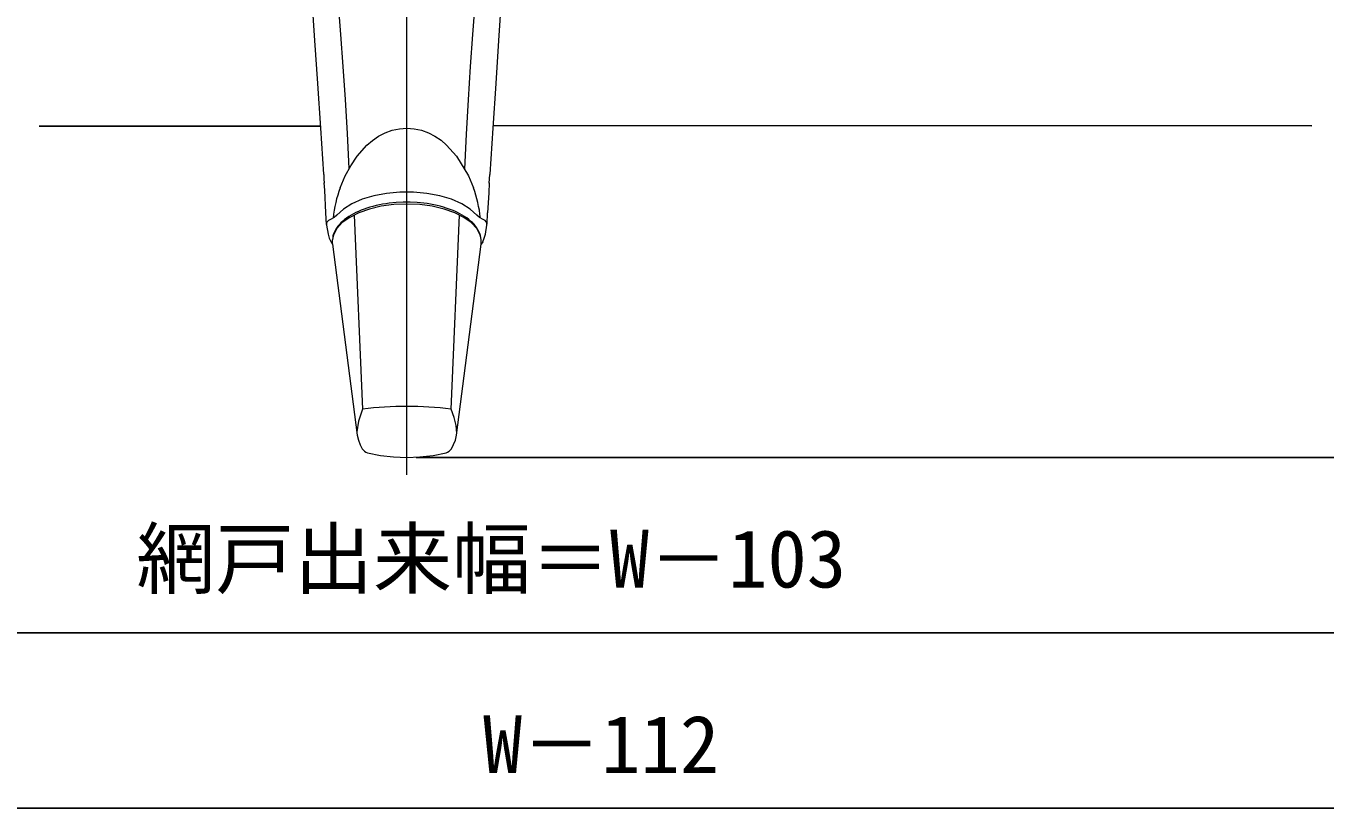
# Model space of a CAD drawing. Units: millimetres, scale not verified. Extents: x -525 to 525, y -783 to 778.
# Drawn here: x -95.4 to 52.7, y -527.5 to -438.3 of the extents above; entities that cross this region are included whole.
import ezdxf
from ezdxf.enums import TextEntityAlignment as Align

# ---------------------------------------------------------------- set-up
doc = ezdxf.new("R2010")
doc.units = ezdxf.units.MM
doc.header["$LTSCALE"] = 4
doc.layers.add('0-5_YKK_13', color=4, linetype='Continuous', lineweight=18)
doc.layers.add('0-7_YKK_D', color=6, linetype='Continuous')
doc.layers.add('0-9_YSS_K', color=3, linetype='Continuous')
doc.styles.add('ＭＳ ゴシック', font='')
doc.styles.get('ＭＳ ゴシック').set_extended_font_data('MS Gothic')

msp = doc.modelspace()

# ---------------------------------------------------------------- linework, layer by layer
at = {"layer": '0-5_YKK_13'}
for p, q in [((-51.99, -489.512), (-51.99, -346.7)), ((-59.503, -439.244), (-59.766, -435.808)), ((-44.225, -435.808), (-44.488, -439.244)), ((-46.339, -453.121), (-44.965, -455.385)), ((-61.47, -455.22), (-61.468, -455.201)), ((-61.409, -456.21), (-61.409, -456.201)), ((-59.605, -456.764), (-59.026, -455.385)), ((-44.965, -455.385), (-44.386, -456.764)), ((-42.523, -455.201), (-42.521, -455.22)), ((-61.143, -460.94), (-61.216, -459.591)), ((-58.006, -459.882), (-57.046, -482.013)), ((-46.946, -482.013), (-45.985, -459.882)), ((-42.843, -460.898), (-42.773, -459.601)), ((-61.143, -460.94), (-61.138, -461.004)), ((-61.138, -461.004), (-60.956, -462.045)), ((-43.035, -462.045), (-42.853, -461.004)), ((-42.853, -461.004), (-42.848, -460.94)), ((-60.616, -462.934), (-60.477, -463.166)), ((-60.481, -462.635), (-60.485, -462.673)), ((-60.477, -463.166), (-60.485, -462.673)), ((-60.477, -463.166), (-57.642, -484.969)), ((-46.328, -484.969), (-43.514, -463.166)), ((-43.514, -463.166), (-43.498, -462.887)), ((-43.339, -462.908), (-43.514, -463.166)), ((-43.506, -462.673), (-43.51, -462.635))]:
    msp.add_line(p, q, dxfattribs=at)
for points in [[(-61.468, -455.201), (-61.802, -449.953), (-62.143, -444.861), (-62.474, -439.96), (-62.774, -435.284)], [(-41.217, -435.284), (-41.518, -439.961), (-41.849, -444.861), (-42.189, -449.953), (-42.523, -455.201)], [(-58.569, -454.534), (-58.773, -450.558), (-58.988, -446.675), (-59.233, -442.9), (-59.503, -439.244)], [(-44.488, -439.244), (-44.76, -442.92), (-45.006, -446.718), (-45.221, -450.624), (-45.427, -454.624)], [(-59.026, -455.385), (-58.384, -454.231), (-57.652, -453.121), (-56.546, -451.876), (-55.908, -451.336), (-55.211, -450.866), (-54.463, -450.478), (-53.67, -450.187), (-52.841, -450.008), (-51.995, -449.946), (-51.151, -450.007), (-50.325, -450.187), (-49.53, -450.476), (-48.78, -450.86), (-48.086, -451.332), (-47.459, -451.882), (-46.339, -453.121)], [(-61.47, -455.22), (-61.439, -455.715), (-61.408, -456.21)], [(-61.216, -459.591), (-61.262, -458.735), (-61.308, -457.881), (-61.357, -457.034), (-61.407, -456.19)], [(-42.584, -456.19), (-42.651, -457.315), (-42.714, -458.449), (-42.776, -459.591)], [(-42.583, -456.21), (-42.552, -455.715), (-42.522, -455.22)], [(-44.016, -459.855), (-44.759, -459.174), (-45.732, -458.569), (-46.904, -458.061), (-48.239, -457.665), (-49.693, -457.393), (-51.22, -457.256), (-52.772, -457.256), (-54.299, -457.393), (-55.753, -457.665), (-57.087, -458.061), (-58.259, -458.569), (-59.232, -459.174), (-59.975, -459.855)], [(-43.499, -462.85), (-43.51, -462.635), (-43.629, -462.112), (-44.012, -461.397), (-44.638, -460.726), (-45.487, -460.119), (-46.534, -459.595), (-47.748, -459.171), (-49.09, -458.858), (-50.52, -458.666), (-51.996, -458.601), (-53.471, -458.666), (-54.901, -458.858), (-56.244, -459.171), (-57.457, -459.595), (-58.504, -460.119), (-59.354, -460.726), (-59.979, -461.397), (-60.363, -462.112), (-60.481, -462.635)], [(-56.202, -458.964), (-56.543, -459.07), (-56.874, -459.184), (-57.194, -459.307), (-57.503, -459.437), (-57.801, -459.576), (-58.085, -459.721), (-58.357, -459.875), (-58.615, -460.035), (-58.859, -460.202), (-59.089, -460.376), (-59.304, -460.556), (-59.502, -460.743), (-59.682, -460.937), (-59.846, -461.137), (-59.993, -461.343), (-60.128, -461.554), (-60.248, -461.77), (-60.346, -461.992), (-60.412, -462.218), (-60.437, -462.449)], [(-43.498, -462.887), (-43.512, -462.655), (-43.54, -462.423), (-43.592, -462.194), (-43.667, -461.968), (-43.763, -461.747), (-43.877, -461.531), (-44.01, -461.32), (-44.159, -461.115), (-44.327, -460.916), (-44.511, -460.723), (-44.711, -460.537), (-44.927, -460.357), (-45.158, -460.184), (-45.403, -460.017), (-45.663, -459.858), (-45.936, -459.705), (-46.222, -459.561), (-46.521, -459.423), (-46.831, -459.293), (-47.153, -459.172), (-47.485, -459.058), (-47.827, -458.953), (-48.178, -458.856), (-48.537, -458.768), (-48.904, -458.689), (-49.278, -458.618), (-49.658, -458.557), (-50.044, -458.505), (-50.826, -458.43), (-51.619, -458.393), (-52.415, -458.394), (-53.208, -458.433), (-53.989, -458.51), (-54.374, -458.563), (-54.753, -458.625), (-55.126, -458.697), (-55.493, -458.777), (-55.851, -458.866), (-56.202, -458.964)], [(-60.712, -460.362), (-60.927, -460.481), (-61.068, -460.624), (-61.139, -460.78), (-61.143, -460.94)], [(-59.975, -459.855), (-60.283, -460.131), (-60.712, -460.362)], [(-43.279, -460.362), (-43.708, -460.131), (-44.016, -459.855)], [(-42.848, -460.94), (-42.852, -460.78), (-42.923, -460.624), (-43.064, -460.481), (-43.279, -460.362)], [(-60.956, -462.045), (-60.835, -462.5), (-60.616, -462.934)], [(-43.339, -462.908), (-43.154, -462.482), (-43.035, -462.045)], [(-57.046, -482.013), (-57.489, -483.355), (-57.69, -484.6)], [(-46.298, -484.736), (-46.382, -483.881), (-46.606, -482.97), (-46.946, -482.013)], [(-57.642, -484.969), (-57.521, -485.536), (-57.329, -486.061), (-57.066, -486.519)], [(-46.914, -486.524), (-46.656, -486.055), (-46.444, -485.54), (-46.328, -484.969)], [(-56.472, -486.976), (-55.002, -487.279), (-53.506, -487.455), (-51.997, -487.512), (-50.49, -487.446), (-48.991, -487.279), (-47.52, -486.983)]]:
    msp.add_lwpolyline(points, dxfattribs=at)
for centre, radius, start, end in [((-51.996, -521.121), 39.433, 82.64212, 97.35788), ((-56.131, -485.918), 1.112, 212.7283, 252.14239), ((-47.836, -485.936), 1.094, 286.80331, 327.43696)]:
    msp.add_arc(centre, radius, start, end, dxfattribs=at)
for start_param, end_param in [(1.1081063, 1.4177258), (4.8654534, 5.175079)]:
    msp.add_ellipse((-51.996, -461.988), major_axis=(0, 11.705), ratio=0.726512, start_param=start_param, end_param=end_param, dxfattribs=at)
at = {"layer": '0-7_YKK_D'}
for p, q in [((-50.91, -487.512), (220.905, -487.512)), ((-145.868, -507.512), (101.132, -507.512)), ((96.632, -527.512), (-141.368, -527.512))]:
    msp.add_line(p, q, dxfattribs=at)
at = {"layer": '0-9_YSS_K'}
for p, q in [((-93.928, -449.7), (-61.818, -449.7)), ((51.234, -449.675), (-42.169, -449.651))]:
    msp.add_line(p, q, dxfattribs=at)

# ---------------------------------------------------------------- texts
at = {"layer": '0-7_YKK_D', "style": 'ＭＳ ゴシック'}
for s, p in [('網戸出来幅＝W－103', (-82.836, -504.336)), ('W－112', (-43.308, -525.512))]:
    msp.add_text(s, height=6.598, dxfattribs=at).set_placement(p, align=Align.BOTTOM_LEFT)

doc.saveas('drawing.dxf')
